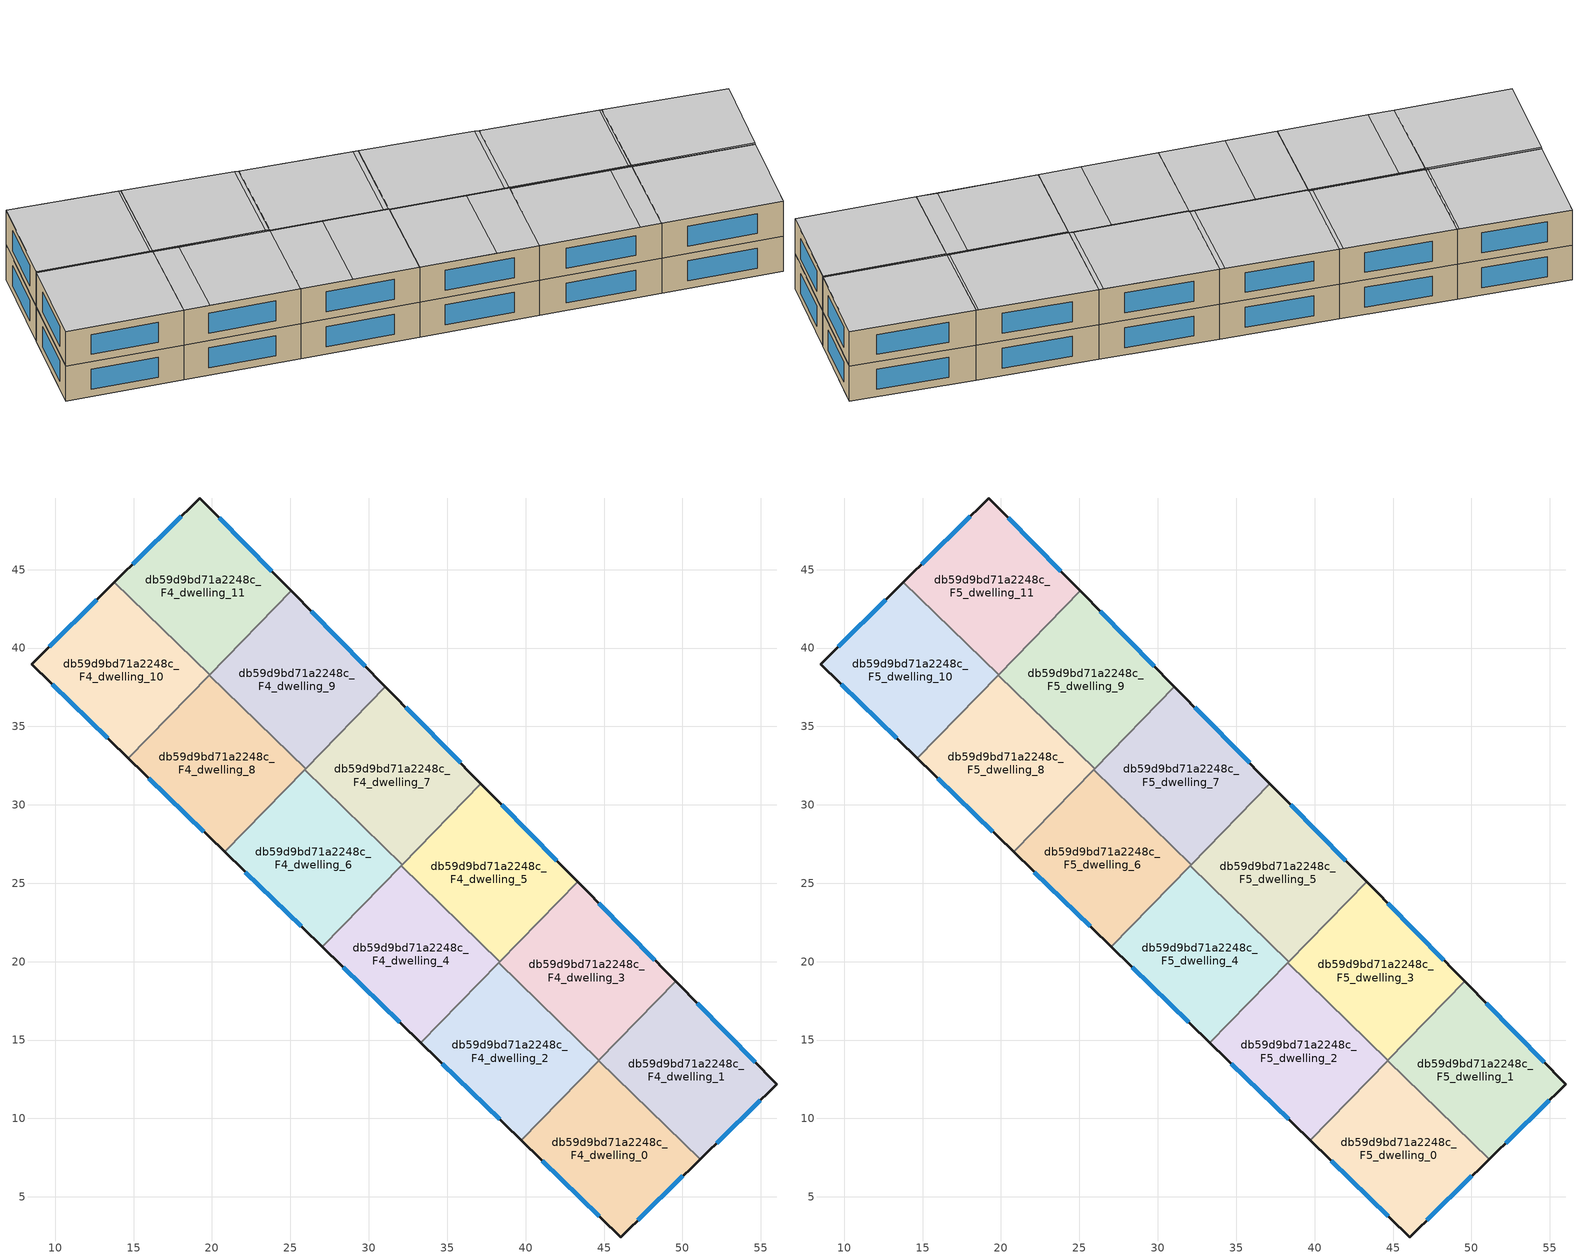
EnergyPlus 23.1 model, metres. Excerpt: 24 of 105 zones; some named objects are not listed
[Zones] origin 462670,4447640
db59d9bd71a2248c_F4_dwelling_0
 floor to db59d9bd71a2248c_F3_dwelling_0 (EU_floor_Construction): 51.12,7.39 46.05,2.44 39.71,8.61 44.66,13.69 z12
 wall outside (EU_wall_Construction): 39.71,8.61 46.05,2.44 51.12,7.39 z12:15
 wall to db59d9bd71a2248c_F4_dwelling_1 (EU_wall_Construction): 51.12,7.39 44.66,13.69 z12:15
 wall to db59d9bd71a2248c_F4_dwelling_2 (EU_wall_Construction): 44.66,13.69 39.71,8.61 z12:15
 window (EU_Window_Construction): 47.14,3.5 50.04,6.33 / 41.07,7.29 44.69,3.76 z12.64:14.36
db59d9bd71a2248c_F4_dwelling_1
 floor to db59d9bd71a2248c_F3_dwelling_1 (EU_floor_Construction): 49.57,18.74 56.03,12.19 51.12,7.39 44.66,13.69 z12
 wall outside (EU_wall_Construction): 51.12,7.39 56.03,12.19 49.57,18.74 z12:15
 wall to db59d9bd71a2248c_F4_dwelling_3 (EU_wall_Construction): 49.57,18.74 44.67,13.71 z12:15
 wall to db59d9bd71a2248c_F4_dwelling_2 (EU_wall_Construction): 44.67,13.71 44.66,13.69 z12:15
 window (EU_Window_Construction): 52.17,8.42 54.98,11.16 / 54.65,13.59 50.96,17.34 z12.64:14.36
db59d9bd71a2248c_F4_dwelling_10
 floor to db59d9bd71a2248c_F3_dwelling_10 (EU_floor_Construction): 19.84,38.29 14.66,32.97 8.49,38.97 13.78,44.2 z12
 wall outside (EU_wall_Construction): 13.78,44.2 8.49,38.97 14.66,32.97 z12:15
 wall to db59d9bd71a2248c_F4_dwelling_11 (EU_wall_Construction): 19.84,38.29 13.78,44.2 z12:15
 wall to db59d9bd71a2248c_F4_dwelling_8 (EU_wall_Construction): 14.66,32.97 19.83,38.27 z12:15
 wall to db59d9bd71a2248c_F4_dwelling_9 (EU_wall_Construction): 19.83,38.27 19.84,38.29 z12:15
 window (EU_Window_Construction): 12.65,43.08 9.62,40.09 / 9.81,37.69 13.34,34.26 z12.64:14.36
db59d9bd71a2248c_F4_dwelling_11
 floor to db59d9bd71a2248c_F3_dwelling_11 (EU_floor_Construction): 19.21,49.57 25.05,43.64 19.84,38.29 13.78,44.2 z12
 wall outside (EU_wall_Construction): 25.05,43.64 19.21,49.57 13.78,44.2 z12:15
 wall to db59d9bd71a2248c_F4_dwelling_9 (EU_wall_Construction): 19.84,38.29 25.05,43.64 z12:15
 window (EU_Window_Construction): 18.05,48.42 14.94,45.35 / 23.8,44.91 20.46,48.3 z12.64:14.36
db59d9bd71a2248c_F4_dwelling_2
 floor to db59d9bd71a2248c_F3_dwelling_2 (EU_floor_Construction): 44.67,13.71 39.71,8.61 33.32,14.82 38.29,19.92 z12
 wall outside (EU_wall_Construction): 33.32,14.82 39.71,8.61 z12:15
 wall to db59d9bd71a2248c_F4_dwelling_3 (EU_wall_Construction): 44.67,13.71 38.29,19.92 z12:15
 wall to db59d9bd71a2248c_F4_dwelling_4 (EU_wall_Construction): 38.29,19.92 33.32,14.82 z12:15
 window (EU_Window_Construction): 34.69,13.49 38.34,9.94 z12.64:14.36
db59d9bd71a2248c_F4_dwelling_3
 floor to db59d9bd71a2248c_F3_dwelling_3 (EU_floor_Construction): 43.32,25.09 49.57,18.74 44.67,13.71 38.29,19.92 z12
 wall outside (EU_wall_Construction): 49.57,18.74 43.32,25.09 z12:15
 wall to db59d9bd71a2248c_F4_dwelling_5 (EU_wall_Construction): 43.32,25.09 38.35,19.99 z12:15
 wall to db59d9bd71a2248c_F4_dwelling_4 (EU_wall_Construction): 38.35,19.99 38.29,19.92 z12:15
 window (EU_Window_Construction): 48.24,20.1 44.66,23.73 z12.64:14.36
db59d9bd71a2248c_F4_dwelling_4
 floor to db59d9bd71a2248c_F3_dwelling_4 (EU_floor_Construction): 38.35,19.99 33.32,14.82 27.02,20.95 32.06,26.12 z12
 wall outside (EU_wall_Construction): 27.02,20.95 33.32,14.82 z12:15
 wall to db59d9bd71a2248c_F4_dwelling_5 (EU_wall_Construction): 38.35,19.99 32.06,26.12 z12:15
 wall to db59d9bd71a2248c_F4_dwelling_6 (EU_wall_Construction): 32.06,26.12 27.02,20.95 z12:15
 window (EU_Window_Construction): 28.37,19.64 31.97,16.13 z12.64:14.36
db59d9bd71a2248c_F4_dwelling_5
 floor to db59d9bd71a2248c_F3_dwelling_5 (EU_floor_Construction): 37.16,31.35 43.32,25.09 38.35,19.99 32.06,26.12 z12
 wall outside (EU_wall_Construction): 43.32,25.09 37.16,31.35 z12:15
 wall to db59d9bd71a2248c_F4_dwelling_7 (EU_wall_Construction): 37.16,31.35 32.12,26.18 z12:15
 wall to db59d9bd71a2248c_F4_dwelling_6 (EU_wall_Construction): 32.12,26.18 32.06,26.12 z12:15
 window (EU_Window_Construction): 42,26.43 38.48,30.01 z12.64:14.36
db59d9bd71a2248c_F4_dwelling_6
 floor to db59d9bd71a2248c_F3_dwelling_6 (EU_floor_Construction): 32.12,26.18 27.02,20.95 20.8,27 25.91,32.24 z12
 wall outside (EU_wall_Construction): 20.8,27 27.02,20.95 z12:15
 wall to db59d9bd71a2248c_F4_dwelling_7 (EU_wall_Construction): 32.12,26.18 25.91,32.24 z12:15
 wall to db59d9bd71a2248c_F4_dwelling_8 (EU_wall_Construction): 25.91,32.24 20.8,27 z12:15
 window (EU_Window_Construction): 22.14,25.7 25.69,22.25 z12.64:14.36
db59d9bd71a2248c_F4_dwelling_7
 floor to db59d9bd71a2248c_F3_dwelling_7 (EU_floor_Construction): 31.07,37.53 37.16,31.35 32.12,26.18 25.91,32.24 z12
 wall outside (EU_wall_Construction): 37.16,31.35 31.07,37.53 z12:15
 wall to db59d9bd71a2248c_F4_dwelling_9 (EU_wall_Construction): 31.07,37.53 25.97,32.3 z12:15
 wall to db59d9bd71a2248c_F4_dwelling_8 (EU_wall_Construction): 25.97,32.3 25.9,32.24 z12:15
 window (EU_Window_Construction): 35.85,32.68 32.37,36.21 z12.64:14.36
db59d9bd71a2248c_F4_dwelling_8
 floor to db59d9bd71a2248c_F3_dwelling_8 (EU_floor_Construction): 25.97,32.3 20.8,27 14.66,32.97 19.83,38.28 z12
 wall outside (EU_wall_Construction): 14.66,32.97 20.8,27 z12:15
 wall to db59d9bd71a2248c_F4_dwelling_9 (EU_wall_Construction): 25.97,32.3 19.83,38.28 z12:15
 window (EU_Window_Construction): 15.98,31.69 19.49,28.28 z12.64:14.36
db59d9bd71a2248c_F4_dwelling_9
 floor to db59d9bd71a2248c_F3_dwelling_9 (EU_floor_Construction): 25.05,43.64 31.07,37.53 25.97,32.3 19.83,38.28 z12
 wall outside (EU_wall_Construction): 31.07,37.53 25.05,43.64 z12:15
 window (EU_Window_Construction): 29.78,38.84 26.34,42.33 z12.64:14.36
db59d9bd71a2248c_F5_dwelling_0
 floor to db59d9bd71a2248c_F4_dwelling_0 (EU_floor_Construction): 51.12,7.39 46.05,2.44 39.71,8.61 44.66,13.69 z15
 wall outside (EU_wall_Construction): 39.71,8.61 46.05,2.44 51.12,7.39 z15:18
 wall to db59d9bd71a2248c_F5_dwelling_1 (EU_wall_Construction): 51.12,7.39 44.66,13.69 z15:18
 wall to db59d9bd71a2248c_F5_dwelling_2 (EU_wall_Construction): 44.66,13.69 39.71,8.61 z15:18
 window (EU_Window_Construction): 47.14,3.5 50.04,6.33 / 41.07,7.29 44.69,3.76 z15.64:17.36
 ceiling adiabatic (EU_roof_Construction): 51.12,7.39 44.66,13.69 39.71,8.61 46.05,2.44 z18
db59d9bd71a2248c_F5_dwelling_1
 floor to db59d9bd71a2248c_F4_dwelling_1 (EU_floor_Construction): 49.57,18.74 56.03,12.19 51.12,7.39 44.66,13.69 z15
 wall outside (EU_wall_Construction): 51.12,7.39 56.03,12.19 49.57,18.74 z15:18
 wall to db59d9bd71a2248c_F5_dwelling_3 (EU_wall_Construction): 49.57,18.74 44.67,13.71 z15:18
 wall to db59d9bd71a2248c_F5_dwelling_2 (EU_wall_Construction): 44.67,13.71 44.66,13.69 z15:18
 window (EU_Window_Construction): 52.17,8.42 54.98,11.16 / 54.65,13.59 50.96,17.34 z15.64:17.36
 ceiling to db59d9bd71a2248c_F6_dwelling_0 (EU_floor_Construction): 56.03,12.19 49.57,18.74 44.76,13.8 51.23,7.5 z18
 ceiling adiabatic (EU_roof_Construction): 51.23,7.5 44.76,13.8 44.66,13.69 51.12,7.39 z18
db59d9bd71a2248c_F5_dwelling_10
 floor to db59d9bd71a2248c_F4_dwelling_10 (EU_floor_Construction): 19.84,38.29 14.66,32.97 8.49,38.97 13.78,44.2 z15
 wall outside (EU_wall_Construction): 13.78,44.2 8.49,38.97 14.66,32.97 z15:18
 wall to db59d9bd71a2248c_F5_dwelling_11 (EU_wall_Construction): 19.84,38.29 13.78,44.2 z15:18
 wall to db59d9bd71a2248c_F5_dwelling_8 (EU_wall_Construction): 14.66,32.97 19.83,38.27 z15:18
 wall to db59d9bd71a2248c_F5_dwelling_9 (EU_wall_Construction): 19.83,38.27 19.84,38.29 z15:18
 window (EU_Window_Construction): 12.65,43.08 9.62,40.09 / 9.81,37.69 13.34,34.26 z15.64:17.36
 ceiling to db59d9bd71a2248c_F6_dwelling_10 (EU_floor_Construction): 14.66,32.97 19.73,38.18 13.67,44.09 8.49,38.97 z18
 ceiling to db59d9bd71a2248c_F6_dwelling_5 (EU_floor_Construction): 19.61,38.3 19.72,38.41 13.78,44.2 13.67,44.09 z18
 ceiling to db59d9bd71a2248c_F6_dwelling_4 (EU_floor_Construction): 19.83,38.27 19.84,38.29 19.72,38.41 19.61,38.3 19.73,38.18 z18
db59d9bd71a2248c_F5_dwelling_11
 floor to db59d9bd71a2248c_F4_dwelling_11 (EU_floor_Construction): 19.21,49.57 25.05,43.64 19.84,38.29 13.78,44.2 z15
 wall outside (EU_wall_Construction): 25.05,43.64 19.21,49.57 13.78,44.2 z15:18
 wall to db59d9bd71a2248c_F5_dwelling_9 (EU_wall_Construction): 19.84,38.29 25.05,43.64 z15:18
 window (EU_Window_Construction): 18.05,48.42 14.94,45.35 / 23.8,44.91 20.46,48.3 z15.64:17.36
 ceiling to db59d9bd71a2248c_F6_dwelling_5 (EU_floor_Construction): 19.72,38.41 24.93,43.76 19.21,49.57 13.78,44.2 z18
 ceiling to db59d9bd71a2248c_F6_dwelling_4 (EU_floor_Construction): 19.84,38.29 25.05,43.64 24.93,43.76 19.72,38.41 z18
db59d9bd71a2248c_F5_dwelling_2
 floor to db59d9bd71a2248c_F4_dwelling_2 (EU_floor_Construction): 44.67,13.71 39.71,8.61 33.32,14.82 38.29,19.92 z15
 wall outside (EU_wall_Construction): 33.32,14.82 39.71,8.61 z15:18
 wall to db59d9bd71a2248c_F5_dwelling_3 (EU_wall_Construction): 44.67,13.71 38.29,19.92 z15:18
 wall to db59d9bd71a2248c_F5_dwelling_4 (EU_wall_Construction): 38.29,19.92 33.32,14.82 z15:18
 window (EU_Window_Construction): 34.69,13.49 38.34,9.94 z15.64:17.36
 ceiling to db59d9bd71a2248c_F6_dwelling_7 (EU_floor_Construction): 38.59,9.7 43.55,14.8 38.29,19.92 33.32,14.82 z18
 ceiling to db59d9bd71a2248c_F6_dwelling_6 (EU_floor_Construction): 39.71,8.61 44.67,13.71 43.55,14.8 38.59,9.7 z18
db59d9bd71a2248c_F5_dwelling_3
 floor to db59d9bd71a2248c_F4_dwelling_3 (EU_floor_Construction): 43.32,25.09 49.57,18.74 44.67,13.71 38.29,19.92 z15
 wall outside (EU_wall_Construction): 49.57,18.74 43.32,25.09 z15:18
 wall to db59d9bd71a2248c_F5_dwelling_5 (EU_wall_Construction): 43.32,25.09 38.35,19.99 z15:18
 wall to db59d9bd71a2248c_F5_dwelling_4 (EU_wall_Construction): 38.35,19.99 38.29,19.92 z15:18
 window (EU_Window_Construction): 48.24,20.1 44.66,23.73 z15.64:17.36
 ceiling to db59d9bd71a2248c_F6_dwelling_1 (EU_floor_Construction): 44.62,13.94 49.43,18.89 43.32,25.09 38.38,20.02 z18
 ceiling to db59d9bd71a2248c_F6_dwelling_0 (EU_floor_Construction): 44.76,13.8 49.57,18.74 49.43,18.89 44.62,13.94 z18
 ceiling to db59d9bd71a2248c_F6_dwelling_7 (EU_floor_Construction): 43.55,14.8 43.64,14.89 38.38,20.02 38.29,19.92 z18
 ceiling to db59d9bd71a2248c_F6_dwelling_6 (EU_floor_Construction): 44.67,13.71 44.76,13.8 43.64,14.89 43.55,14.8 z18
db59d9bd71a2248c_F5_dwelling_4
 floor to db59d9bd71a2248c_F4_dwelling_4 (EU_floor_Construction): 38.35,19.99 33.32,14.82 27.02,20.95 32.06,26.12 z15
 wall outside (EU_wall_Construction): 27.02,20.95 33.32,14.82 z15:18
 wall to db59d9bd71a2248c_F5_dwelling_5 (EU_wall_Construction): 38.35,19.99 32.06,26.12 z15:18
 wall to db59d9bd71a2248c_F5_dwelling_6 (EU_wall_Construction): 32.06,26.12 27.02,20.95 z15:18
 window (EU_Window_Construction): 28.37,19.64 31.97,16.13 z15.64:17.36
 ceiling adiabatic (EU_roof_Construction): 31.07,17.02 36.1,22.18 32.06,26.12 27.02,20.95 z18
 ceiling to db59d9bd71a2248c_F6_dwelling_7 (EU_floor_Construction): 33.32,14.82 38.35,19.99 36.1,22.18 31.07,17.02 z18
db59d9bd71a2248c_F5_dwelling_5
 floor to db59d9bd71a2248c_F4_dwelling_5 (EU_floor_Construction): 37.16,31.35 43.32,25.09 38.35,19.99 32.06,26.12 z15
 wall outside (EU_wall_Construction): 43.32,25.09 37.16,31.35 z15:18
 wall to db59d9bd71a2248c_F5_dwelling_7 (EU_wall_Construction): 37.16,31.35 32.12,26.18 z15:18
 wall to db59d9bd71a2248c_F5_dwelling_6 (EU_wall_Construction): 32.12,26.18 32.06,26.12 z15:18
 window (EU_Window_Construction): 42,26.43 38.48,30.01 z15.64:17.36
 ceiling to db59d9bd71a2248c_F6_dwelling_2 (EU_floor_Construction): 38.13,20.26 43.07,25.34 37.15,31.35 32.09,26.15 z18
 ceiling to db59d9bd71a2248c_F6_dwelling_1 (EU_floor_Construction): 38.38,20.02 43.32,25.09 43.07,25.34 38.13,20.26 z18
 ceiling adiabatic (EU_roof_Construction): 36.1,22.18 36.13,22.21 32.09,26.15 32.06,26.12 z18
 ceiling to db59d9bd71a2248c_F6_dwelling_7 (EU_floor_Construction): 38.35,19.99 38.38,20.02 36.13,22.21 36.1,22.18 z18
db59d9bd71a2248c_F5_dwelling_6
 floor to db59d9bd71a2248c_F4_dwelling_6 (EU_floor_Construction): 32.12,26.18 27.02,20.95 20.8,27 25.91,32.24 z15
 wall outside (EU_wall_Construction): 20.8,27 27.02,20.95 z15:18
 wall to db59d9bd71a2248c_F5_dwelling_7 (EU_wall_Construction): 32.12,26.18 25.91,32.24 z15:18
 wall to db59d9bd71a2248c_F5_dwelling_8 (EU_wall_Construction): 25.91,32.24 20.8,27 z15:18
 window (EU_Window_Construction): 22.14,25.7 25.69,22.25 z15.64:17.36
 ceiling to db59d9bd71a2248c_F6_dwelling_8 (EU_floor_Construction): 27.02,20.95 32.09,26.15 28.62,29.53 23.55,24.33 z18
 ceiling adiabatic (EU_roof_Construction): 32.09,26.15 32.12,26.18 25.91,32.24 25.87,32.2 z18
 ceiling to db59d9bd71a2248c_F6_dwelling_9 (EU_floor_Construction): 23.55,24.33 28.62,29.53 25.87,32.2 20.8,27 z18
db59d9bd71a2248c_F5_dwelling_7
 floor to db59d9bd71a2248c_F4_dwelling_7 (EU_floor_Construction): 31.07,37.53 37.16,31.35 32.12,26.18 25.91,32.24 z15
 wall outside (EU_wall_Construction): 37.16,31.35 31.07,37.53 z15:18
 wall to db59d9bd71a2248c_F5_dwelling_9 (EU_wall_Construction): 31.07,37.53 25.97,32.3 z15:18
 wall to db59d9bd71a2248c_F5_dwelling_8 (EU_wall_Construction): 25.97,32.3 25.9,32.24 z15:18
 window (EU_Window_Construction): 35.85,32.68 32.37,36.21 z15.64:17.36
 ceiling to db59d9bd71a2248c_F6_dwelling_3 (EU_floor_Construction): 31.84,26.46 36.88,31.63 31.07,37.53 25.91,32.24 z18
 ceiling adiabatic (EU_roof_Construction): 32.12,26.18 37.15,31.35 36.88,31.63 31.84,26.46 z18
db59d9bd71a2248c_F5_dwelling_8
 floor to db59d9bd71a2248c_F4_dwelling_8 (EU_floor_Construction): 25.97,32.3 20.8,27 14.66,32.97 19.83,38.28 z15
 wall outside (EU_wall_Construction): 14.66,32.97 20.8,27 z15:18
 wall to db59d9bd71a2248c_F5_dwelling_9 (EU_wall_Construction): 25.97,32.3 19.83,38.28 z15:18
 window (EU_Window_Construction): 15.98,31.69 19.49,28.28 z15.64:17.36
 ceiling to db59d9bd71a2248c_F6_dwelling_9 (EU_floor_Construction): 20.8,27 25.87,32.2 21.11,36.83 16.04,31.63 z18
 ceiling to db59d9bd71a2248c_F6_dwelling_10 (EU_floor_Construction): 16.04,31.63 21.11,36.83 19.73,38.18 14.66,32.97 z18
 ceiling to db59d9bd71a2248c_F6_dwelling_4 (EU_floor_Construction): 25.63,32.43 25.73,32.53 19.83,38.27 19.73,38.18 z18
 ceiling to db59d9bd71a2248c_F6_dwelling_3 (EU_floor_Construction): 25.87,32.2 25.97,32.3 25.73,32.53 25.63,32.43 z18
db59d9bd71a2248c_F5_dwelling_9
 floor to db59d9bd71a2248c_F4_dwelling_9 (EU_floor_Construction): 25.05,43.64 31.07,37.53 25.97,32.3 19.83,38.28 z15
 wall outside (EU_wall_Construction): 31.07,37.53 25.05,43.64 z15:18
 window (EU_Window_Construction): 29.78,38.84 26.34,42.33 z15.64:17.36
 ceiling to db59d9bd71a2248c_F6_dwelling_4 (EU_floor_Construction): 25.73,32.53 30.83,37.77 25.05,43.64 19.83,38.28 z18
 ceiling adiabatic (EU_roof_Construction): 25.97,32.3 31.07,37.53 30.83,37.77 25.73,32.53 z18
[Building]
EU S2 Campaign: North Axis=0; Terrain=City; Solar Distribution=FullExterior
[Site:Location]
Yerevan-Zvartnots.Intl.AP: Latitude=40.15; Longitude=44.383; Time Zone=4; Elevation=854
[SizingPeriod:WeatherFileDays]
AnnualSizingPeriod: Begin Month=1; Begin Day of Month=1; End Month=12; End Day of Month=31; Day of Week for Start Day=Monday; Use Weather File Daylight Saving Period=No; Use Weather File Rain and Snow Indicators=No
[MATERIAL]
EU_InternalMass_Material: Roughness=MediumRough; Thickness=0.1; Conductivity=1; Density=1800; Specific Heat=900; Thermal Absorptance=0.9; Solar Absorptance=0.7; Visible Absorptance=0.7
[MATERIAL:NOMASS] Roughness=MediumRough; Thermal Absorptance=0.9; Solar Absorptance=0.7; Visible Absorptance=0.7
Name | Thermal Resistance
EU_wall_NoMass | 1.05043
EU_roof_NoMass | 1.45357
EU_floor_NoMass | 0.478065
[WINDOWMATERIAL:SIMPLEGLAZINGSYSTEM]
EU_Window_SimpleGlazing: UFactor=2.5566; Solar Heat Gain Coefficient=0.75; Visible Transmittance=0.75
[CONSTRUCTION]
EU_wall_Construction: EU_wall_NoMass
EU_roof_Construction: EU_roof_NoMass
EU_floor_Construction: EU_floor_NoMass
EU_Window_Construction: EU_Window_SimpleGlazing
EU_InternalMass_Construction: EU_InternalMass_Material
[ZONE] Type=1; Multiplier=1; Ceiling Height=autocalculate; Floor Area=autocalculate; Part of Total Floor Area=Yes
Name | Volume
db59d9bd71a2248c_F4_dwelling_0; db59d9bd71a2248c_F5_dwelling_0 | 190.173
db59d9bd71a2248c_F4_dwelling_1; db59d9bd71a2248c_F5_dwelling_1 | 190.165
db59d9bd71a2248c_F4_dwelling_10; db59d9bd71a2248c_F5_dwelling_10; db59d9bd71a2248c_F4_dwelling_11; db59d9bd71a2248c_F5_dwelling_11 | 190.178
db59d9bd71a2248c_F4_dwelling_2; db59d9bd71a2248c_F5_dwelling_2 | 190.158
db59d9bd71a2248c_F4_dwelling_3; db59d9bd71a2248c_F5_dwelling_3 | 190.183
db59d9bd71a2248c_F4_dwelling_4; db59d9bd71a2248c_F5_dwelling_4; db59d9bd71a2248c_F4_dwelling_7; db59d9bd71a2248c_F5_dwelling_7 | 190.167
db59d9bd71a2248c_F4_dwelling_5; db59d9bd71a2248c_F5_dwelling_5; db59d9bd71a2248c_F4_dwelling_8; db59d9bd71a2248c_F5_dwelling_8 | 190.171
db59d9bd71a2248c_F4_dwelling_6; db59d9bd71a2248c_F5_dwelling_6 | 190.163
db59d9bd71a2248c_F4_dwelling_9; db59d9bd71a2248c_F5_dwelling_9 | 190.176
[INTERNALMASS] Construction=EU_InternalMass_Construction
Name | Zone or ZoneList | Surface Area
db59d9bd71a2248c_F4_dwelling_0_EU_InternalMass | db59d9bd71a2248c_F4_dwelling_0 | 63.3905
db59d9bd71a2248c_F4_dwelling_1_EU_InternalMass | db59d9bd71a2248c_F4_dwelling_1 | 63.388
db59d9bd71a2248c_F4_dwelling_2_EU_InternalMass | db59d9bd71a2248c_F4_dwelling_2 | 63.3868
db59d9bd71a2248c_F4_dwelling_3_EU_InternalMass | db59d9bd71a2248c_F4_dwelling_3 | 63.3938
db59d9bd71a2248c_F4_dwelling_4_EU_InternalMass | db59d9bd71a2248c_F4_dwelling_4 | 63.3896
db59d9bd71a2248c_F4_dwelling_5_EU_InternalMass | db59d9bd71a2248c_F4_dwelling_5 | 63.3913
db59d9bd71a2248c_F4_dwelling_6_EU_InternalMass | db59d9bd71a2248c_F4_dwelling_6 | 63.39
db59d9bd71a2248c_F4_dwelling_7_EU_InternalMass | db59d9bd71a2248c_F4_dwelling_7 | 63.3888
db59d9bd71a2248c_F4_dwelling_8_EU_InternalMass | db59d9bd71a2248c_F4_dwelling_8 | 63.3923
db59d9bd71a2248c_F4_dwelling_9_EU_InternalMass | db59d9bd71a2248c_F4_dwelling_9 | 63.3932
db59d9bd71a2248c_F4_dwelling_10_EU_InternalMass | db59d9bd71a2248c_F4_dwelling_10 | 63.3948
db59d9bd71a2248c_F4_dwelling_11_EU_InternalMass | db59d9bd71a2248c_F4_dwelling_11 | 63.3915
db59d9bd71a2248c_F5_dwelling_0_EU_InternalMass | db59d9bd71a2248c_F5_dwelling_0 | 63.3905
db59d9bd71a2248c_F5_dwelling_1_EU_InternalMass | db59d9bd71a2248c_F5_dwelling_1 | 63.388
db59d9bd71a2248c_F5_dwelling_2_EU_InternalMass | db59d9bd71a2248c_F5_dwelling_2 | 63.3868
db59d9bd71a2248c_F5_dwelling_3_EU_InternalMass | db59d9bd71a2248c_F5_dwelling_3 | 63.3938
db59d9bd71a2248c_F5_dwelling_4_EU_InternalMass | db59d9bd71a2248c_F5_dwelling_4 | 63.3896
db59d9bd71a2248c_F5_dwelling_5_EU_InternalMass | db59d9bd71a2248c_F5_dwelling_5 | 63.3913
db59d9bd71a2248c_F5_dwelling_6_EU_InternalMass | db59d9bd71a2248c_F5_dwelling_6 | 63.39
db59d9bd71a2248c_F5_dwelling_7_EU_InternalMass | db59d9bd71a2248c_F5_dwelling_7 | 63.3888
db59d9bd71a2248c_F5_dwelling_8_EU_InternalMass | db59d9bd71a2248c_F5_dwelling_8 | 63.3923
db59d9bd71a2248c_F5_dwelling_9_EU_InternalMass | db59d9bd71a2248c_F5_dwelling_9 | 63.3932
db59d9bd71a2248c_F5_dwelling_10_EU_InternalMass | db59d9bd71a2248c_F5_dwelling_10 | 63.3948
db59d9bd71a2248c_F5_dwelling_11_EU_InternalMass | db59d9bd71a2248c_F5_dwelling_11 | 63.3915
[OTHEREQUIPMENT] Fuel Type=Electricity; Design Level Calculation Method=Watts/Area; Power per Zone Floor Area=1; Fraction Latent=0; Fraction Radiant=0; Fraction Lost=0; Carbon Dioxide Generation Rate=0; EndUse Subcategory=EU_Step8_InternalGains
Name | Zone or ZoneList or Space or SpaceList | Schedule
EU_Step8_InternalGain_db59d9bd71a2248c_F4_dwelling_0_f000 | db59d9bd71a2248c_F4_dwelling_0 | EU_Step8_GainSchedule_db59d9bd71a2248c_F4_dwelling_0_f000
EU_Step8_InternalGain_db59d9bd71a2248c_F4_dwelling_1_f000 | db59d9bd71a2248c_F4_dwelling_1 | EU_Step8_GainSchedule_db59d9bd71a2248c_F4_dwelling_1_f000
EU_Step8_InternalGain_db59d9bd71a2248c_F4_dwelling_2_f000 | db59d9bd71a2248c_F4_dwelling_2 | EU_Step8_GainSchedule_db59d9bd71a2248c_F4_dwelling_2_f000
EU_Step8_InternalGain_db59d9bd71a2248c_F4_dwelling_3_f000 | db59d9bd71a2248c_F4_dwelling_3 | EU_Step8_GainSchedule_db59d9bd71a2248c_F4_dwelling_3_f000
EU_Step8_InternalGain_db59d9bd71a2248c_F4_dwelling_4_f000 | db59d9bd71a2248c_F4_dwelling_4 | EU_Step8_GainSchedule_db59d9bd71a2248c_F4_dwelling_4_f000
EU_Step8_InternalGain_db59d9bd71a2248c_F4_dwelling_5_f000 | db59d9bd71a2248c_F4_dwelling_5 | EU_Step8_GainSchedule_db59d9bd71a2248c_F4_dwelling_5_f000
EU_Step8_InternalGain_db59d9bd71a2248c_F4_dwelling_6_f000 | db59d9bd71a2248c_F4_dwelling_6 | EU_Step8_GainSchedule_db59d9bd71a2248c_F4_dwelling_6_f000
EU_Step8_InternalGain_db59d9bd71a2248c_F4_dwelling_7_f000 | db59d9bd71a2248c_F4_dwelling_7 | EU_Step8_GainSchedule_db59d9bd71a2248c_F4_dwelling_7_f000
EU_Step8_InternalGain_db59d9bd71a2248c_F4_dwelling_8_f000 | db59d9bd71a2248c_F4_dwelling_8 | EU_Step8_GainSchedule_db59d9bd71a2248c_F4_dwelling_8_f000
EU_Step8_InternalGain_db59d9bd71a2248c_F4_dwelling_9_f000 | db59d9bd71a2248c_F4_dwelling_9 | EU_Step8_GainSchedule_db59d9bd71a2248c_F4_dwelling_9_f000
EU_Step8_InternalGain_db59d9bd71a2248c_F4_dwelling_10_f000 | db59d9bd71a2248c_F4_dwelling_10 | EU_Step8_GainSchedule_db59d9bd71a2248c_F4_dwelling_10_f000
EU_Step8_InternalGain_db59d9bd71a2248c_F4_dwelling_11_f000 | db59d9bd71a2248c_F4_dwelling_11 | EU_Step8_GainSchedule_db59d9bd71a2248c_F4_dwelling_11_f000
EU_Step8_InternalGain_db59d9bd71a2248c_F5_dwelling_0_f000 | db59d9bd71a2248c_F5_dwelling_0 | EU_Step8_GainSchedule_db59d9bd71a2248c_F5_dwelling_0_f000
EU_Step8_InternalGain_db59d9bd71a2248c_F5_dwelling_1_f000 | db59d9bd71a2248c_F5_dwelling_1 | EU_Step8_GainSchedule_db59d9bd71a2248c_F5_dwelling_1_f000
EU_Step8_InternalGain_db59d9bd71a2248c_F5_dwelling_2_f000 | db59d9bd71a2248c_F5_dwelling_2 | EU_Step8_GainSchedule_db59d9bd71a2248c_F5_dwelling_2_f000
EU_Step8_InternalGain_db59d9bd71a2248c_F5_dwelling_3_f000 | db59d9bd71a2248c_F5_dwelling_3 | EU_Step8_GainSchedule_db59d9bd71a2248c_F5_dwelling_3_f000
EU_Step8_InternalGain_db59d9bd71a2248c_F5_dwelling_4_f000 | db59d9bd71a2248c_F5_dwelling_4 | EU_Step8_GainSchedule_db59d9bd71a2248c_F5_dwelling_4_f000
EU_Step8_InternalGain_db59d9bd71a2248c_F5_dwelling_5_f000 | db59d9bd71a2248c_F5_dwelling_5 | EU_Step8_GainSchedule_db59d9bd71a2248c_F5_dwelling_5_f000
EU_Step8_InternalGain_db59d9bd71a2248c_F5_dwelling_6_f000 | db59d9bd71a2248c_F5_dwelling_6 | EU_Step8_GainSchedule_db59d9bd71a2248c_F5_dwelling_6_f000
EU_Step8_InternalGain_db59d9bd71a2248c_F5_dwelling_7_f000 | db59d9bd71a2248c_F5_dwelling_7 | EU_Step8_GainSchedule_db59d9bd71a2248c_F5_dwelling_7_f000
EU_Step8_InternalGain_db59d9bd71a2248c_F5_dwelling_8_f000 | db59d9bd71a2248c_F5_dwelling_8 | EU_Step8_GainSchedule_db59d9bd71a2248c_F5_dwelling_8_f000
EU_Step8_InternalGain_db59d9bd71a2248c_F5_dwelling_9_f000 | db59d9bd71a2248c_F5_dwelling_9 | EU_Step8_GainSchedule_db59d9bd71a2248c_F5_dwelling_9_f000
EU_Step8_InternalGain_db59d9bd71a2248c_F5_dwelling_10_f000 | db59d9bd71a2248c_F5_dwelling_10 | EU_Step8_GainSchedule_db59d9bd71a2248c_F5_dwelling_10_f000
EU_Step8_InternalGain_db59d9bd71a2248c_F5_dwelling_11_f000 | db59d9bd71a2248c_F5_dwelling_11 | EU_Step8_GainSchedule_db59d9bd71a2248c_F5_dwelling_11_f000
[ZONEVENTILATION:DESIGNFLOWRATE] Schedule=EU_AlwaysOn; Design Flow Rate Calculation Method=AirChanges/Hour; Air Changes per Hour=0.557805; Ventilation Type=Natural; Fan Pressure Rise=0; Fan Total Efficiency=1; Constant Term Coefficient=1; Temperature Term Coefficient=0; Velocity Term Coefficient=0; Velocity Squared Term Coefficient=0; Minimum Indoor Temperature=-100; Maximum Indoor Temperature=100; Delta Temperature=-100; Minimum Outdoor Temperature=-100; Maximum Outdoor Temperature=100; Maximum Wind Speed=40
Name | Zone or ZoneList or Space or SpaceList
EU_ConstantAir_db59d9bd71a2248c_F4_dwelling_0 | db59d9bd71a2248c_F4_dwelling_0
EU_ConstantAir_db59d9bd71a2248c_F4_dwelling_1 | db59d9bd71a2248c_F4_dwelling_1
EU_ConstantAir_db59d9bd71a2248c_F4_dwelling_2 | db59d9bd71a2248c_F4_dwelling_2
EU_ConstantAir_db59d9bd71a2248c_F4_dwelling_3 | db59d9bd71a2248c_F4_dwelling_3
EU_ConstantAir_db59d9bd71a2248c_F4_dwelling_4 | db59d9bd71a2248c_F4_dwelling_4
EU_ConstantAir_db59d9bd71a2248c_F4_dwelling_5 | db59d9bd71a2248c_F4_dwelling_5
EU_ConstantAir_db59d9bd71a2248c_F4_dwelling_6 | db59d9bd71a2248c_F4_dwelling_6
EU_ConstantAir_db59d9bd71a2248c_F4_dwelling_7 | db59d9bd71a2248c_F4_dwelling_7
EU_ConstantAir_db59d9bd71a2248c_F4_dwelling_8 | db59d9bd71a2248c_F4_dwelling_8
EU_ConstantAir_db59d9bd71a2248c_F4_dwelling_9 | db59d9bd71a2248c_F4_dwelling_9
EU_ConstantAir_db59d9bd71a2248c_F4_dwelling_10 | db59d9bd71a2248c_F4_dwelling_10
EU_ConstantAir_db59d9bd71a2248c_F4_dwelling_11 | db59d9bd71a2248c_F4_dwelling_11
EU_ConstantAir_db59d9bd71a2248c_F5_dwelling_0 | db59d9bd71a2248c_F5_dwelling_0
EU_ConstantAir_db59d9bd71a2248c_F5_dwelling_1 | db59d9bd71a2248c_F5_dwelling_1
EU_ConstantAir_db59d9bd71a2248c_F5_dwelling_2 | db59d9bd71a2248c_F5_dwelling_2
EU_ConstantAir_db59d9bd71a2248c_F5_dwelling_3 | db59d9bd71a2248c_F5_dwelling_3
EU_ConstantAir_db59d9bd71a2248c_F5_dwelling_4 | db59d9bd71a2248c_F5_dwelling_4
EU_ConstantAir_db59d9bd71a2248c_F5_dwelling_5 | db59d9bd71a2248c_F5_dwelling_5
EU_ConstantAir_db59d9bd71a2248c_F5_dwelling_6 | db59d9bd71a2248c_F5_dwelling_6
EU_ConstantAir_db59d9bd71a2248c_F5_dwelling_7 | db59d9bd71a2248c_F5_dwelling_7
EU_ConstantAir_db59d9bd71a2248c_F5_dwelling_8 | db59d9bd71a2248c_F5_dwelling_8
EU_ConstantAir_db59d9bd71a2248c_F5_dwelling_9 | db59d9bd71a2248c_F5_dwelling_9
EU_ConstantAir_db59d9bd71a2248c_F5_dwelling_10 | db59d9bd71a2248c_F5_dwelling_10
EU_ConstantAir_db59d9bd71a2248c_F5_dwelling_11 | db59d9bd71a2248c_F5_dwelling_11
[HVACTEMPLATE:ZONE:IDEALLOADSAIRSYSTEM] System Availability Schedule=EU_AlwaysOn; Maximum Heating Supply Air Temperature=50; Minimum Cooling Supply Air Temperature=13; Maximum Heating Supply Air Humidity Ratio=0.0156; Minimum Cooling Supply Air Humidity Ratio=0.0077; Heating Limit=NoLimit; Cooling Limit=NoLimit; Heating Availability Schedule=EU_AlwaysOn; Cooling Availability Schedule=EU_CoolingOff; Dehumidification Control Type=ConstantSensibleHeatRatio; Cooling Sensible Heat Ratio=0.7; Dehumidification Setpoint=60; Humidification Control Type=None; Humidification Setpoint=30; Outdoor Air Method=None; Outdoor Air Flow Rate per Person=0.00944; Outdoor Air Flow Rate per Zone Floor Area=0; Outdoor Air Flow Rate per Zone=0; Demand Controlled Ventilation Type=None; Outdoor Air Economizer Type=NoEconomizer; Heat Recovery Type=None; Sensible Heat Recovery Effectiveness=0.7; Latent Heat Recovery Effectiveness=0.65
Name | Template Thermostat
db59d9bd71a2248c_F4_dwelling_0 | EU_HeatOnly_db59d9bd71a2248c_F4_dwelling_0
db59d9bd71a2248c_F4_dwelling_1 | EU_HeatOnly_db59d9bd71a2248c_F4_dwelling_1
db59d9bd71a2248c_F4_dwelling_2 | EU_HeatOnly_db59d9bd71a2248c_F4_dwelling_2
db59d9bd71a2248c_F4_dwelling_3 | EU_HeatOnly_db59d9bd71a2248c_F4_dwelling_3
db59d9bd71a2248c_F4_dwelling_4 | EU_HeatOnly_db59d9bd71a2248c_F4_dwelling_4
db59d9bd71a2248c_F4_dwelling_5 | EU_HeatOnly_db59d9bd71a2248c_F4_dwelling_5
db59d9bd71a2248c_F4_dwelling_6 | EU_HeatOnly_db59d9bd71a2248c_F4_dwelling_6
db59d9bd71a2248c_F4_dwelling_7 | EU_HeatOnly_db59d9bd71a2248c_F4_dwelling_7
db59d9bd71a2248c_F4_dwelling_8 | EU_HeatOnly_db59d9bd71a2248c_F4_dwelling_8
db59d9bd71a2248c_F4_dwelling_9 | EU_HeatOnly_db59d9bd71a2248c_F4_dwelling_9
db59d9bd71a2248c_F4_dwelling_10 | EU_HeatOnly_db59d9bd71a2248c_F4_dwelling_10
db59d9bd71a2248c_F4_dwelling_11 | EU_HeatOnly_db59d9bd71a2248c_F4_dwelling_11
db59d9bd71a2248c_F5_dwelling_0 | EU_HeatOnly_db59d9bd71a2248c_F5_dwelling_0
db59d9bd71a2248c_F5_dwelling_1 | EU_HeatOnly_db59d9bd71a2248c_F5_dwelling_1
db59d9bd71a2248c_F5_dwelling_2 | EU_HeatOnly_db59d9bd71a2248c_F5_dwelling_2
db59d9bd71a2248c_F5_dwelling_3 | EU_HeatOnly_db59d9bd71a2248c_F5_dwelling_3
db59d9bd71a2248c_F5_dwelling_4 | EU_HeatOnly_db59d9bd71a2248c_F5_dwelling_4
db59d9bd71a2248c_F5_dwelling_5 | EU_HeatOnly_db59d9bd71a2248c_F5_dwelling_5
db59d9bd71a2248c_F5_dwelling_6 | EU_HeatOnly_db59d9bd71a2248c_F5_dwelling_6
db59d9bd71a2248c_F5_dwelling_7 | EU_HeatOnly_db59d9bd71a2248c_F5_dwelling_7
db59d9bd71a2248c_F5_dwelling_8 | EU_HeatOnly_db59d9bd71a2248c_F5_dwelling_8
db59d9bd71a2248c_F5_dwelling_9 | EU_HeatOnly_db59d9bd71a2248c_F5_dwelling_9
db59d9bd71a2248c_F5_dwelling_10 | EU_HeatOnly_db59d9bd71a2248c_F5_dwelling_10
db59d9bd71a2248c_F5_dwelling_11 | EU_HeatOnly_db59d9bd71a2248c_F5_dwelling_11
[SIZING:ZONE] Zone Cooling Design Supply Air Temperature Input Method=SupplyAirTemperature; Zone Cooling Design Supply Air Temperature=13; Zone Heating Design Supply Air Temperature Input Method=SupplyAirTemperature; Zone Heating Design Supply Air Temperature=50; Zone Cooling Design Supply Air Humidity Ratio=0.008; Zone Heating Design Supply Air Humidity Ratio=0.008; Cooling Design Air Flow Method=DesignDay; Cooling Design Air Flow Rate=0; Cooling Minimum Air Flow per Zone Floor Area=0.000762; Cooling Minimum Air Flow=0; Cooling Minimum Air Flow Fraction=0.2; Heating Design Air Flow Method=DesignDay; Heating Design Air Flow Rate=0; Heating Maximum Air Flow per Zone Floor Area=0.002032; Heating Maximum Air Flow=0.141576; Heating Maximum Air Flow Fraction=0.3; Account for Dedicated Outdoor Air System=No; Dedicated Outdoor Air System Control Strategy=NeutralSupplyAir; Dedicated Outdoor Air Low Setpoint Temperature for Design=autosize; Dedicated Outdoor Air High Setpoint Temperature for Design=autosize; Zone Load Sizing Method=Sensible Load Only No Latent Load; Zone Latent Cooling Design Supply Air Humidity Ratio Input Method=HumidityRatioDifference; Zone Cooling Design Supply Air Humidity Ratio Difference=0.005; Zone Latent Heating Design Supply Air Humidity Ratio Input Method=HumidityRatioDifference; Zone Humidification Design Supply Air Humidity Ratio Difference=0.005
db59d9bd71a2248c_F4_dwelling_0; db59d9bd71a2248c_F4_dwelling_1; db59d9bd71a2248c_F4_dwelling_2; db59d9bd71a2248c_F4_dwelling_3; db59d9bd71a2248c_F4_dwelling_4; db59d9bd71a2248c_F4_dwelling_5; db59d9bd71a2248c_F4_dwelling_6; db59d9bd71a2248c_F4_dwelling_7; db59d9bd71a2248c_F4_dwelling_8; db59d9bd71a2248c_F4_dwelling_9; db59d9bd71a2248c_F4_dwelling_10; db59d9bd71a2248c_F4_dwelling_11; db59d9bd71a2248c_F5_dwelling_0; db59d9bd71a2248c_F5_dwelling_1; db59d9bd71a2248c_F5_dwelling_2; db59d9bd71a2248c_F5_dwelling_3; db59d9bd71a2248c_F5_dwelling_4; db59d9bd71a2248c_F5_dwelling_5; db59d9bd71a2248c_F5_dwelling_6; db59d9bd71a2248c_F5_dwelling_7; db59d9bd71a2248c_F5_dwelling_8; db59d9bd71a2248c_F5_dwelling_9; db59d9bd71a2248c_F5_dwelling_10; db59d9bd71a2248c_F5_dwelling_11
[SCHEDULE:CONSTANT]
Name | Hourly Value
EU_AlwaysOn | 1
EU_CoolingOff | 0
[SCHEDULE:FILE] Column Number=1; Rows to Skip at Top=0; Number of Hours of Data=8760; Column Separator=Comma; Interpolate to Timestep=No; Minutes per Item=60; Adjust Schedule for Daylight Savings=Yes
Name | File
EU_Step8_GainSchedule_db59d9bd71a2248c_F4_dwelling_0_f000 | ../../schedules/db59d9bd71a2248c/db59d9bd71a2248c_F4_dwelling_0_f000_gain.csv
EU_Step8_GainSchedule_db59d9bd71a2248c_F4_dwelling_1_f000 | ../../schedules/db59d9bd71a2248c/db59d9bd71a2248c_F4_dwelling_1_f000_gain.csv
EU_Step8_GainSchedule_db59d9bd71a2248c_F4_dwelling_2_f000 | ../../schedules/db59d9bd71a2248c/db59d9bd71a2248c_F4_dwelling_2_f000_gain.csv
EU_Step8_GainSchedule_db59d9bd71a2248c_F4_dwelling_3_f000 | ../../schedules/db59d9bd71a2248c/db59d9bd71a2248c_F4_dwelling_3_f000_gain.csv
EU_Step8_GainSchedule_db59d9bd71a2248c_F4_dwelling_4_f000 | ../../schedules/db59d9bd71a2248c/db59d9bd71a2248c_F4_dwelling_4_f000_gain.csv
EU_Step8_GainSchedule_db59d9bd71a2248c_F4_dwelling_5_f000 | ../../schedules/db59d9bd71a2248c/db59d9bd71a2248c_F4_dwelling_5_f000_gain.csv
EU_Step8_GainSchedule_db59d9bd71a2248c_F4_dwelling_6_f000 | ../../schedules/db59d9bd71a2248c/db59d9bd71a2248c_F4_dwelling_6_f000_gain.csv
EU_Step8_GainSchedule_db59d9bd71a2248c_F4_dwelling_7_f000 | ../../schedules/db59d9bd71a2248c/db59d9bd71a2248c_F4_dwelling_7_f000_gain.csv
EU_Step8_GainSchedule_db59d9bd71a2248c_F4_dwelling_8_f000 | ../../schedules/db59d9bd71a2248c/db59d9bd71a2248c_F4_dwelling_8_f000_gain.csv
EU_Step8_GainSchedule_db59d9bd71a2248c_F4_dwelling_9_f000 | ../../schedules/db59d9bd71a2248c/db59d9bd71a2248c_F4_dwelling_9_f000_gain.csv
EU_Step8_GainSchedule_db59d9bd71a2248c_F4_dwelling_10_f000 | ../../schedules/db59d9bd71a2248c/db59d9bd71a2248c_F4_dwelling_10_f000_gain.csv
EU_Step8_GainSchedule_db59d9bd71a2248c_F4_dwelling_11_f000 | ../../schedules/db59d9bd71a2248c/db59d9bd71a2248c_F4_dwelling_11_f000_gain.csv
EU_Step8_GainSchedule_db59d9bd71a2248c_F5_dwelling_0_f000 | ../../schedules/db59d9bd71a2248c/db59d9bd71a2248c_F5_dwelling_0_f000_gain.csv
EU_Step8_GainSchedule_db59d9bd71a2248c_F5_dwelling_1_f000 | ../../schedules/db59d9bd71a2248c/db59d9bd71a2248c_F5_dwelling_1_f000_gain.csv
EU_Step8_GainSchedule_db59d9bd71a2248c_F5_dwelling_2_f000 | ../../schedules/db59d9bd71a2248c/db59d9bd71a2248c_F5_dwelling_2_f000_gain.csv
EU_Step8_GainSchedule_db59d9bd71a2248c_F5_dwelling_3_f000 | ../../schedules/db59d9bd71a2248c/db59d9bd71a2248c_F5_dwelling_3_f000_gain.csv
EU_Step8_GainSchedule_db59d9bd71a2248c_F5_dwelling_4_f000 | ../../schedules/db59d9bd71a2248c/db59d9bd71a2248c_F5_dwelling_4_f000_gain.csv
EU_Step8_GainSchedule_db59d9bd71a2248c_F5_dwelling_5_f000 | ../../schedules/db59d9bd71a2248c/db59d9bd71a2248c_F5_dwelling_5_f000_gain.csv
EU_Step8_GainSchedule_db59d9bd71a2248c_F5_dwelling_6_f000 | ../../schedules/db59d9bd71a2248c/db59d9bd71a2248c_F5_dwelling_6_f000_gain.csv
EU_Step8_GainSchedule_db59d9bd71a2248c_F5_dwelling_7_f000 | ../../schedules/db59d9bd71a2248c/db59d9bd71a2248c_F5_dwelling_7_f000_gain.csv
EU_Step8_GainSchedule_db59d9bd71a2248c_F5_dwelling_8_f000 | ../../schedules/db59d9bd71a2248c/db59d9bd71a2248c_F5_dwelling_8_f000_gain.csv
EU_Step8_GainSchedule_db59d9bd71a2248c_F5_dwelling_9_f000 | ../../schedules/db59d9bd71a2248c/db59d9bd71a2248c_F5_dwelling_9_f000_gain.csv
EU_Step8_GainSchedule_db59d9bd71a2248c_F5_dwelling_10_f000 | ../../schedules/db59d9bd71a2248c/db59d9bd71a2248c_F5_dwelling_10_f000_gain.csv
EU_Step8_GainSchedule_db59d9bd71a2248c_F5_dwelling_11_f000 | ../../schedules/db59d9bd71a2248c/db59d9bd71a2248c_F5_dwelling_11_f000_gain.csv
